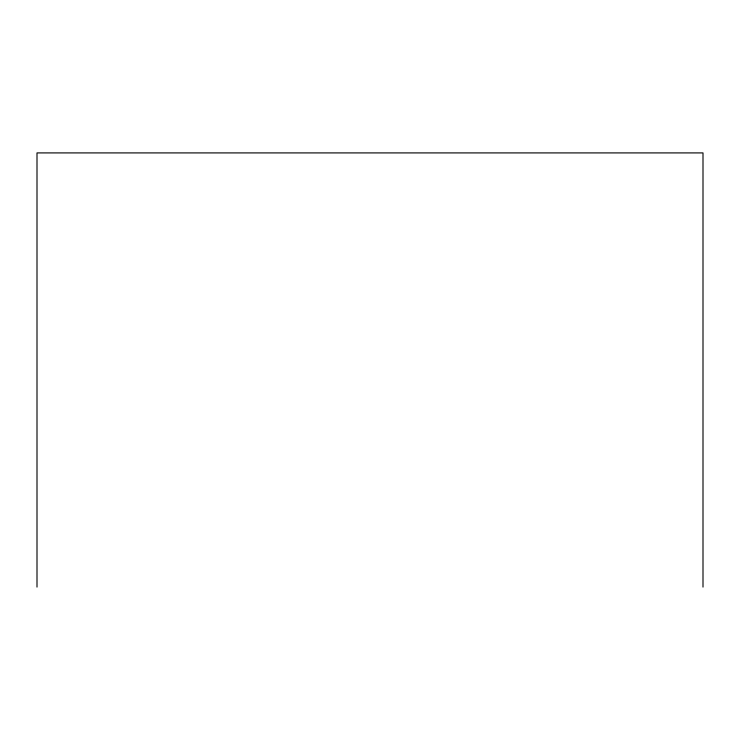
<?xml version="1.0" encoding="UTF-8"?>
<svg xmlns="http://www.w3.org/2000/svg" width="740" height="740" viewBox="0 0 740 740"><rect width="100%" height="100%" fill="white"/><g stroke="black" fill="none" stroke-linecap="round" stroke-linejoin="round"><path stroke-width="1.11" d="M703 587.088L703 152.912L37 152.912L37 587.088"/></g></svg>
